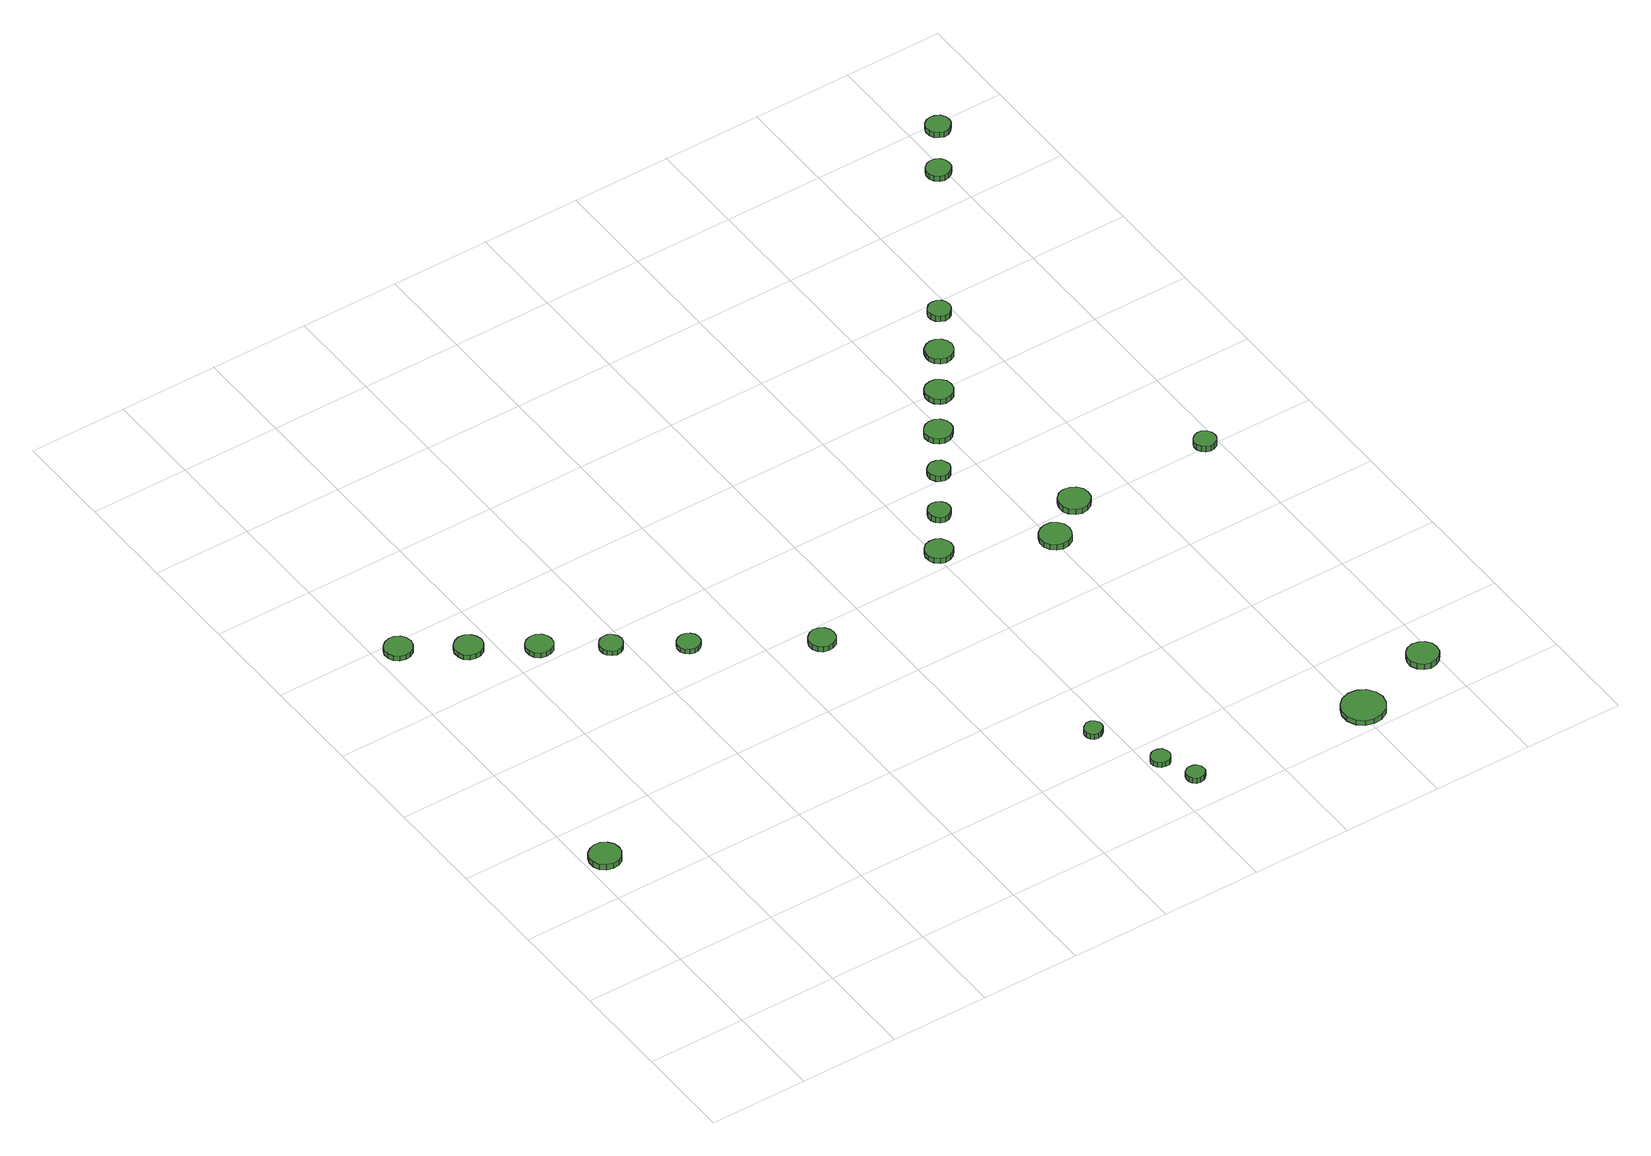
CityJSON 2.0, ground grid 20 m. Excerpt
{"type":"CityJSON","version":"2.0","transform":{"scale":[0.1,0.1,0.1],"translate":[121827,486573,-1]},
"CityObjects":{
"tree1":{"type":"SolitaryVegetationObject","attributes":{"function":"something"},"geometry":[{"type":"MultiSurface","lod":"1","boundaries":[[[0,1,2,3,4,5,6,7,8,9,10,11,12,13,14]],[[15,16,17,18,19,20,21,22,23,24,25,26,27,28,29]],[[0,29,28,1]],[[1,28,27,2]],[[2,27,26,3]],[[3,26,25,4]],[[4,25,24,5]],[[5,24,23,6]],[[6,23,22,7]],[[7,22,21,8]],[[8,21,20,9]],[[9,20,19,10]],[[10,19,18,11]],[[11,18,17,12]],[[12,17,16,13]],[[13,16,15,14]],[[14,15,29,0]]]}]},
"tree2":{"type":"SolitaryVegetationObject","attributes":{"function":"something"},"geometry":[{"type":"MultiSurface","lod":"1","boundaries":[[[30,31,32,33,34,35,36,37,38,39,40,41,42,43,44]],[[45,46,47,48,49,50,51,52,53,54,55,56,57,58,59]],[[30,59,58,31]],[[31,58,57,32]],[[32,57,56,33]],[[33,56,55,34]],[[34,55,54,35]],[[35,54,53,36]],[[36,53,52,37]],[[37,52,51,38]],[[38,51,50,39]],[[39,50,49,40]],[[40,49,48,41]],[[41,48,47,42]],[[42,47,46,43]],[[43,46,45,44]],[[44,45,59,30]]]}]},
"tree3":{"type":"SolitaryVegetationObject","attributes":{"function":"something"},"geometry":[{"type":"MultiSurface","lod":"1","boundaries":[[[60,61,62,63,64,65,66,67,68,69,70,71,72,73,74]],[[75,76,77,78,79,80,81,82,83,84,85,86,87,88,89]],[[60,89,88,61]],[[61,88,87,62]],[[62,87,86,63]],[[63,86,85,64]],[[64,85,84,65]],[[65,84,83,66]],[[66,83,82,67]],[[67,82,81,68]],[[68,81,80,69]],[[69,80,79,70]],[[70,79,78,71]],[[71,78,77,72]],[[72,77,76,73]],[[73,76,75,74]],[[74,75,89,60]]]}]},
"tree4":{"type":"SolitaryVegetationObject","attributes":{"function":"something"},"geometry":[{"type":"MultiSurface","lod":"1","boundaries":[[[90,91,92,93,94,95,96,97,98,99,100,101,102,103,104]],[[105,106,107,108,109,110,111,112,113,114,115,116,117,118,119]],[[90,119,118,91]],[[91,118,117,92]],[[92,117,116,93]],[[93,116,115,94]],[[94,115,114,95]],[[95,114,113,96]],[[96,113,112,97]],[[97,112,111,98]],[[98,111,110,99]],[[99,110,109,100]],[[100,109,108,101]],[[101,108,107,102]],[[102,107,106,103]],[[103,106,105,104]],[[104,105,119,90]]]}]},
"tree5":{"type":"SolitaryVegetationObject","attributes":{"function":"something"},"geometry":[{"type":"MultiSurface","lod":"1","boundaries":[[[120,121,122,123,124,125,126,127,128,129,130,131,132,133,134]],[[135,136,137,138,139,140,141,142,143,144,145,146,147,148,149]],[[120,149,148,121]],[[121,148,147,122]],[[122,147,146,123]],[[123,146,145,124]],[[124,145,144,125]],[[125,144,143,126]],[[126,143,142,127]],[[127,142,141,128]],[[128,141,140,129]],[[129,140,139,130]],[[130,139,138,131]],[[131,138,137,132]],[[132,137,136,133]],[[133,136,135,134]],[[134,135,149,120]]]}]},
"tree6":{"type":"SolitaryVegetationObject","attributes":{"function":"something"},"geometry":[{"type":"MultiSurface","lod":"1","boundaries":[[[150,151,152,153,154,155,156,157,158,159,160,161,162,163,164]],[[165,166,167,168,169,170,171,172,173,174,175,176,177,178,179]],[[150,179,178,151]],[[151,178,177,152]],[[152,177,176,153]],[[153,176,175,154]],[[154,175,174,155]],[[155,174,173,156]],[[156,173,172,157]],[[157,172,171,158]],[[158,171,170,159]],[[159,170,169,160]],[[160,169,168,161]],[[161,168,167,162]],[[162,167,166,163]],[[163,166,165,164]],[[164,165,179,150]]]}]},
"tree7":{"type":"SolitaryVegetationObject","attributes":{"function":"something"},"geometry":[{"type":"MultiSurface","lod":"1","boundaries":[[[180,181,182,183,184,185,186,187,188,189,190,191,192,193,194]],[[195,196,197,198,199,200,201,202,203,204,205,206,207,208,209]],[[180,209,208,181]],[[181,208,207,182]],[[182,207,206,183]],[[183,206,205,184]],[[184,205,204,185]],[[185,204,203,186]],[[186,203,202,187]],[[187,202,201,188]],[[188,201,200,189]],[[189,200,199,190]],[[190,199,198,191]],[[191,198,197,192]],[[192,197,196,193]],[[193,196,195,194]],[[194,195,209,180]]]}]},
"tree8":{"type":"SolitaryVegetationObject","attributes":{"function":"something"},"geometry":[{"type":"MultiSurface","lod":"1","boundaries":[[[210,211,212,213,214,215,216,217,218,219,220,221,222,223,224]],[[225,226,227,228,229,230,231,232,233,234,235,236,237,238,239]],[[210,239,238,211]],[[211,238,237,212]],[[212,237,236,213]],[[213,236,235,214]],[[214,235,234,215]],[[215,234,233,216]],[[216,233,232,217]],[[217,232,231,218]],[[218,231,230,219]],[[219,230,229,220]],[[220,229,228,221]],[[221,228,227,222]],[[222,227,226,223]],[[223,226,225,224]],[[224,225,239,210]]]}]},
"tree9":{"type":"SolitaryVegetationObject","attributes":{"function":"something"},"geometry":[{"type":"MultiSurface","lod":"1","boundaries":[[[240,241,242,243,244,245,246,247,248,249,250,251,252,253,254]],[[255,256,257,258,259,260,261,262,263,264,265,266,267,268,269]],[[240,269,268,241]],[[241,268,267,242]],[[242,267,266,243]],[[243,266,265,244]],[[244,265,264,245]],[[245,264,263,246]],[[246,263,262,247]],[[247,262,261,248]],[[248,261,260,249]],[[249,260,259,250]],[[250,259,258,251]],[[251,258,257,252]],[[252,257,256,253]],[[253,256,255,254]],[[254,255,269,240]]]}]},
"tree10":{"type":"SolitaryVegetationObject","attributes":{"function":"something"},"geometry":[{"type":"MultiSurface","lod":"1","boundaries":[[[270,271,272,273,274,275,276,277,278,279,280,281,282,283,284]],[[285,286,287,288,289,290,291,292,293,294,295,296,297,298,299]],[[270,299,298,271]],[[271,298,297,272]],[[272,297,296,273]],[[273,296,295,274]],[[274,295,294,275]],[[275,294,293,276]],[[276,293,292,277]],[[277,292,291,278]],[[278,291,290,279]],[[279,290,289,280]],[[280,289,288,281]],[[281,288,287,282]],[[282,287,286,283]],[[283,286,285,284]],[[284,285,299,270]]]}]},
"tree11":{"type":"SolitaryVegetationObject","attributes":{"function":"something"},"geometry":[{"type":"MultiSurface","lod":"1","boundaries":[[[300,301,302,303,304,305,306,307,308,309,310,311,312,313,314]],[[315,316,317,318,319,320,321,322,323,324,325,326,327,328,329]],[[300,329,328,301]],[[301,328,327,302]],[[302,327,326,303]],[[303,326,325,304]],[[304,325,324,305]],[[305,324,323,306]],[[306,323,322,307]],[[307,322,321,308]],[[308,321,320,309]],[[309,320,319,310]],[[310,319,318,311]],[[311,318,317,312]],[[312,317,316,313]],[[313,316,315,314]],[[314,315,329,300]]]}]},
"tree12":{"type":"SolitaryVegetationObject","attributes":{"function":"something"},"geometry":[{"type":"MultiSurface","lod":"1","boundaries":[[[330,331,332,333,334,335,336,337,338,339,340,341,342,343,344]],[[345,346,347,348,349,350,351,352,353,354,355,356,357,358,359]],[[330,359,358,331]],[[331,358,357,332]],[[332,357,356,333]],[[333,356,355,334]],[[334,355,354,335]],[[335,354,353,336]],[[336,353,352,337]],[[337,352,351,338]],[[338,351,350,339]],[[339,350,349,340]],[[340,349,348,341]],[[341,348,347,342]],[[342,347,346,343]],[[343,346,345,344]],[[344,345,359,330]]]}]},
"tree13":{"type":"SolitaryVegetationObject","attributes":{"function":"something"},"geometry":[{"type":"MultiSurface","lod":"1","boundaries":[[[360,361,362,363,364,365,366,367,368,369,370,371,372,373,374]],[[375,376,377,378,379,380,381,382,383,384,385,386,387,388,389]],[[360,389,388,361]],[[361,388,387,362]],[[362,387,386,363]],[[363,386,385,364]],[[364,385,384,365]],[[365,384,383,366]],[[366,383,382,367]],[[367,382,381,368]],[[368,381,380,369]],[[369,380,379,370]],[[370,379,378,371]],[[371,378,377,372]],[[372,377,376,373]],[[373,376,375,374]],[[374,375,389,360]]]}]},
"tree14":{"type":"SolitaryVegetationObject","attributes":{"function":"something"},"geometry":[{"type":"MultiSurface","lod":"1","boundaries":[[[390,391,392,393,394,395,396,397,398,399,400,401,402,403,404]],[[405,406,407,408,409,410,411,412,413,414,415,416,417,418,419]],[[390,419,418,391]],[[391,418,417,392]],[[392,417,416,393]],[[393,416,415,394]],[[394,415,414,395]],[[395,414,413,396]],[[396,413,412,397]],[[397,412,411,398]],[[398,411,410,399]],[[399,410,409,400]],[[400,409,408,401]],[[401,408,407,402]],[[402,407,406,403]],[[403,406,405,404]],[[404,405,419,390]]]}]},
"tree15":{"type":"SolitaryVegetationObject","attributes":{"function":"something"},"geometry":[{"type":"MultiSurface","lod":"1","boundaries":[[[420,421,422,423,424,425,426,427,428,429,430,431,432,433,434]],[[435,436,437,438,439,440,441,442,443,444,445,446,447,448,449]],[[420,449,448,421]],[[421,448,447,422]],[[422,447,446,423]],[[423,446,445,424]],[[424,445,444,425]],[[425,444,443,426]],[[426,443,442,427]],[[427,442,441,428]],[[428,441,440,429]],[[429,440,439,430]],[[430,439,438,431]],[[431,438,437,432]],[[432,437,436,433]],[[433,436,435,434]],[[434,435,449,420]]]}]},
"tree16":{"type":"SolitaryVegetationObject","attributes":{"function":"something"},"geometry":[{"type":"MultiSurface","lod":"1","boundaries":[[[450,451,452,453,454,455,456,457,458,459,460,461,462,463,464]],[[465,466,467,468,469,470,471,472,473,474,475,476,477,478,479]],[[450,479,478,451]],[[451,478,477,452]],[[452,477,476,453]],[[453,476,475,454]],[[454,475,474,455]],[[455,474,473,456]],[[456,473,472,457]],[[457,472,471,458]],[[458,471,470,459]],[[459,470,469,460]],[[460,469,468,461]],[[461,468,467,462]],[[462,467,466,463]],[[463,466,465,464]],[[464,465,479,450]]]}]},
"tree17":{"type":"SolitaryVegetationObject","attributes":{"function":"something"},"geometry":[{"type":"MultiSurface","lod":"1","boundaries":[[[480,481,482,483,484,485,486,487,488,489,490,491,492,493,494]],[[495,496,497,498,499,500,501,502,503,504,505,506,507,508,509]],[[480,509,508,481]],[[481,508,507,482]],[[482,507,506,483]],[[483,506,505,484]],[[484,505,504,485]],[[485,504,503,486]],[[486,503,502,487]],[[487,502,501,488]],[[488,501,500,489]],[[489,500,499,490]],[[490,499,498,491]],[[491,498,497,492]],[[492,497,496,493]],[[493,496,495,494]],[[494,495,509,480]]]}]},
"tree18":{"type":"SolitaryVegetationObject","attributes":{"function":"something"},"geometry":[{"type":"MultiSurface","lod":"1","boundaries":[[[510,511,512,513,514,515,516,517,518,519,520,521,522,523,524]],[[525,526,527,528,529,530,531,532,533,534,535,536,537,538,539]],[[510,539,538,511]],[[511,538,537,512]],[[512,537,536,513]],[[513,536,535,514]],[[514,535,534,515]],[[515,534,533,516]],[[516,533,532,517]],[[517,532,531,518]],[[518,531,530,519]],[[519,530,529,520]],[[520,529,528,521]],[[521,528,527,522]],[[522,527,526,523]],[[523,526,525,524]],[[524,525,539,510]]]}]},
"tree19":{"type":"SolitaryVegetationObject","attributes":{"function":"something"},"geometry":[{"type":"MultiSurface","lod":"1","boundaries":[[[540,541,542,543,544,545,546,547,548,549,550,551,552,553,554]],[[555,556,557,558,559,560,561,562,563,564,565,566,567,568,569]],[[540,569,568,541]],[[541,568,567,542]],[[542,567,566,543]],[[543,566,565,544]],[[544,565,564,545]],[[545,564,563,546]],[[546,563,562,547]],[[547,562,561,548]],[[548,561,560,549]],[[549,560,559,550]],[[550,559,558,551]],[[551,558,557,552]],[[552,557,556,553]],[[553,556,555,554]],[[554,555,569,540]]]}]},
"tree20":{"type":"SolitaryVegetationObject","attributes":{"function":"something"},"geometry":[{"type":"MultiSurface","lod":"1","boundaries":[[[570,571,572,573,574,575,576,577,578,579,580,581,582,583,584]],[[585,586,587,588,589,590,591,592,593,594,595,596,597,598,599]],[[570,599,598,571]],[[571,598,597,572]],[[572,597,596,573]],[[573,596,595,574]],[[574,595,594,575]],[[575,594,593,576]],[[576,593,592,577]],[[577,592,591,578]],[[578,591,590,579]],[[579,590,589,580]],[[580,589,588,581]],[[581,588,587,582]],[[582,587,586,583]],[[583,586,585,584]],[[584,585,599,570]]]}]},
"tree21":{"type":"SolitaryVegetationObject","attributes":{"function":"something"},"geometry":[{"type":"MultiSurface","lod":"1","boundaries":[[[600,601,602,603,604,605,606,607,608,609,610,611,612,613,614]],[[615,616,617,618,619,620,621,622,623,624,625,626,627,628,629]],[[600,629,628,601]],[[601,628,627,602]],[[602,627,626,603]],[[603,626,625,604]],[[604,625,624,605]],[[605,624,623,606]],[[606,623,622,607]],[[607,622,621,608]],[[608,621,620,609]],[[609,620,619,610]],[[610,619,618,611]],[[611,618,617,612]],[[612,617,616,613]],[[613,616,615,614]],[[614,615,629,600]]]}]},
"tree22":{"type":"SolitaryVegetationObject","attributes":{"function":"something"},"geometry":[{"type":"MultiSurface","lod":"1","boundaries":[[[630,631,632,633,634,635,636,637,638,639,640,641,642,643,644]],[[645,646,647,648,649,650,651,652,653,654,655,656,657,658,659]],[[630,659,658,631]],[[631,658,657,632]],[[632,657,656,633]],[[633,656,655,634]],[[634,655,654,635]],[[635,654,653,636]],[[636,653,652,637]],[[637,652,651,638]],[[638,651,650,639]],[[639,650,649,640]],[[640,649,648,641]],[[641,648,647,642]],[[642,647,646,643]],[[643,646,645,644]],[[644,645,659,630]]]}]},
"tree23":{"type":"SolitaryVegetationObject","attributes":{"function":"something"},"geometry":[{"type":"MultiSurface","lod":"1","boundaries":[[[660,661,662,663,664,665,666,667,668,669,670,671,672,673,674]],[[675,676,677,678,679,680,681,682,683,684,685,686,687,688,689]],[[660,689,688,661]],[[661,688,687,662]],[[662,687,686,663]],[[663,686,685,664]],[[664,685,684,665]],[[665,684,683,666]],[[666,683,682,667]],[[667,682,681,668]],[[668,681,680,669]],[[669,680,679,670]],[[670,679,678,671]],[[671,678,677,672]],[[672,677,676,673]],[[673,676,675,674]],[[674,675,689,660]]]}]},
"tree24":{"type":"SolitaryVegetationObject","attributes":{"function":"something"},"geometry":[{"type":"MultiSurface","lod":"1","boundaries":[[[690,691,692,693,694,695,696,697,698,699,700,701,702,703,704]],[[705,706,707,708,709,710,711,712,713,714,715,716,717,718,719]],[[690,719,718,691]],[[691,718,717,692]],[[692,717,716,693]],[[693,716,715,694]],[[694,715,714,695]],[[695,714,713,696]],[[696,713,712,697]],[[697,712,711,698]],[[698,711,710,699]],[[699,710,709,700]],[[700,709,708,701]],[[701,708,707,702]],[[702,707,706,703]],[[703,706,705,704]],[[704,705,719,690]]]}]}
},
"vertices":[
[65,492,28],[63,505,28],[55,515,28],[44,522,28],[31,523,28],[19,519,28],[9,511,28],[4,499,28],[4,486,28],[9,474,28],[19,466,28],[31,462,28],[44,463,28],[55,469,28],[63,480,28],[63,480,15],[55,469,15],[44,463,15],[31,462,15],[19,466,15],[9,474,15],[4,486,15],[4,499,15],[9,511,15],[19,519,15],[31,523,15],[44,522,15],[55,515,15],[63,505,15],[65,492,15],
[72,1175,19],[70,1187,19],[63,1196,19],[53,1202,19],[42,1203,19],[31,1199,19],[22,1192,19],[17,1181,19],[17,1170,19],[22,1159,19],[31,1151,19],[42,1148,19],[53,1149,19],[63,1155,19],[70,1164,19],[70,1164,8],[63,1155,8],[53,1149,8],[42,1148,8],[31,1151,8],[22,1159,8],[17,1170,8],[17,1181,8],[22,1192,8],[31,1199,8],[42,1203,8],[53,1202,8],[63,1196,8],[70,1187,8],[72,1175,8],
[181,1106,19],[178,1117,19],[171,1127,19],[161,1133,19],[149,1134,19],[138,1130,19],[129,1122,19],[125,1112,19],[125,1100,19],[129,1089,19],[138,1081,19],[149,1078,19],[161,1079,19],[171,1085,19],[178,1094,19],[178,1094,8],[171,1085,8],[161,1079,8],[149,1078,8],[138,1081,8],[129,1089,8],[125,1100,8],[125,1112,8],[129,1122,8],[138,1130,8],[149,1134,8],[161,1133,8],[171,1127,8],[178,1117,8],[181,1106,8],
[287,1036,19],[285,1047,19],[279,1056,19],[269,1061,19],[258,1062,19],[248,1059,19],[239,1052,19],[235,1042,19],[235,1031,19],[239,1020,19],[248,1013,19],[258,1010,19],[269,1011,19],[279,1016,19],[285,1025,19],[285,1025,8],[279,1016,8],[269,1011,8],[258,1010,8],[248,1013,8],[239,1020,8],[235,1031,8],[235,1042,8],[239,1052,8],[248,1059,8],[258,1062,8],[269,1061,8],[279,1056,8],[285,1047,8],[287,1036,8],
[393,964,19],[391,973,19],[385,981,19],[377,986,19],[368,987,19],[359,984,19],[352,978,19],[348,969,19],[348,959,19],[352,951,19],[359,944,19],[368,941,19],[377,942,19],[385,947,19],[391,955,19],[391,955,8],[385,947,8],[377,942,8],[368,941,8],[359,944,8],[352,951,8],[348,959,8],[348,969,8],[352,978,8],[359,984,8],[368,987,8],[377,986,8],[385,981,8],[391,973,8],[393,964,8],
[512,888,19],[510,897,19],[504,904,19],[496,909,19],[487,910,19],[478,907,19],[471,901,19],[467,892,19],[467,883,19],[471,874,19],[478,868,19],[487,865,19],[496,866,19],[504,871,19],[510,878,19],[510,878,8],[504,871,8],[496,866,8],[487,865,8],[478,868,8],[471,874,8],[467,883,8],[467,892,8],[471,901,8],[478,907,8],[487,910,8],[496,909,8],[504,904,8],[510,897,8],[512,888,8],
[718,753,26],[716,763,26],[710,772,26],[700,778,26],[689,779,26],[679,775,26],[671,768,26],[666,758,26],[666,747,26],[671,737,26],[679,730,26],[689,727,26],[700,728,26],[710,733,26],[716,742,26],[716,742,14],[710,733,14],[700,728,14],[689,727,14],[679,730,14],[671,737,14],[666,747,14],[666,758,14],[671,768,14],[679,775,14],[689,779,14],[700,778,14],[710,772,14],[716,763,14],[718,753,14],
[977,267,32],[976,274,32],[971,280,32],[965,284,32],[957,285,32],[950,282,32],[945,277,32],[942,271,32],[942,263,32],[945,256,32],[950,251,32],[957,249,32],[965,250,32],[971,254,32],[976,260,32],[976,260,19],[971,254,19],[965,250,19],[957,249,19],[950,251,19],[945,256,19],[942,263,19],[942,271,19],[945,277,19],[950,282,19],[957,285,19],[965,284,19],[971,280,19],[976,274,19],[977,267,19],
[1038,137,29],[1036,145,29],[1032,152,29],[1025,155,29],[1017,156,29],[1010,154,29],[1004,149,29],[1000,141,29],[1000,134,29],[1004,126,29],[1010,121,29],[1017,119,29],[1025,119,29],[1032,123,29],[1036,130,29],[1036,130,17],[1032,123,17],[1025,119,17],[1017,119,17],[1010,121,17],[1004,126,17],[1000,134,17],[1000,141,17],[1004,149,17],[1010,154,17],[1017,156,17],[1025,155,17],[1032,152,17],[1036,145,17],[1038,137,17],
[1065,65,30],[1064,72,30],[1059,79,30],[1053,82,30],[1045,83,30],[1038,81,30],[1032,76,30],[1029,69,30],[1029,61,30],[1032,54,30],[1038,49,30],[1045,47,30],[1053,48,30],[1059,51,30],[1064,58,30],[1064,58,18],[1059,51,18],[1053,48,18],[1045,47,18],[1038,49,18],[1032,54,18],[1029,61,18],[1029,69,18],[1032,76,18],[1038,81,18],[1045,83,18],[1053,82,18],[1059,79,18],[1064,72,18],[1065,65,18],
[1028,827,29],[1026,838,29],[1019,848,29],[1010,853,29],[998,854,29],[988,851,29],[979,843,29],[975,833,29],[975,822,29],[979,812,29],[988,804,29],[998,801,29],[1010,802,29],[1019,807,29],[1026,816,29],[1026,816,17],[1019,807,17],[1010,802,17],[998,801,17],[988,804,17],[979,812,17],[975,822,17],[975,833,17],[979,843,17],[988,851,17],[998,854,17],[1010,853,17],[1019,848,17],[1026,838,17],[1028,827,17],
[1084,916,27],[1083,925,27],[1077,932,27],[1069,937,27],[1060,938,27],[1051,935,27],[1045,929,27],[1041,921,27],[1041,911,27],[1045,903,27],[1051,897,27],[1060,894,27],[1069,895,27],[1077,900,27],[1083,907,27],[1083,907,14],[1077,900,14],[1069,895,14],[1060,894,14],[1051,897,14],[1045,903,14],[1041,911,14],[1041,921,14],[1045,929,14],[1051,935,14],[1060,938,14],[1069,937,14],[1077,932,14],[1083,925,14],[1084,916,14],
[1448,47,23],[1444,64,23],[1434,79,23],[1418,87,23],[1401,89,23],[1384,84,23],[1371,72,23],[1364,56,23],[1364,38,23],[1371,22,23],[1384,10,23],[1401,5,23],[1418,7,23],[1434,15,23],[1444,30,23],[1444,30,11],[1434,15,11],[1418,7,11],[1401,5,11],[1384,10,11],[1371,22,11],[1364,38,11],[1364,56,11],[1371,72,11],[1384,84,11],[1401,89,11],[1418,87,11],[1434,79,11],[1444,64,11],[1448,47,11],
[1229,739,31],[1226,752,31],[1219,762,31],[1208,769,31],[1195,770,31],[1183,766,31],[1173,758,31],[1168,746,31],[1168,733,31],[1173,721,31],[1183,713,31],[1195,709,31],[1208,710,31],[1219,716,31],[1226,727,31],[1226,727,18],[1219,716,18],[1208,710,18],[1195,709,18],[1183,713,18],[1173,721,18],[1168,733,18],[1168,746,18],[1173,758,18],[1183,766,18],[1195,770,18],[1208,769,18],[1219,762,18],[1226,752,18],[1229,739,18],
[1149,1011,24],[1147,1020,24],[1142,1028,24],[1134,1032,24],[1125,1033,24],[1116,1030,24],[1109,1024,24],[1105,1016,24],[1105,1007,24],[1109,998,24],[1116,992,24],[1125,989,24],[1134,990,24],[1142,995,24],[1147,1002,24],[1147,1002,11],[1142,995,11],[1134,990,11],[1125,989,11],[1116,992,11],[1109,998,11],[1105,1007,11],[1105,1016,11],[1109,1024,11],[1116,1030,11],[1125,1033,11],[1134,1032,11],[1142,1028,11],[1147,1020,11],[1149,1011,11],
[1214,1101,22],[1212,1112,22],[1205,1121,22],[1195,1127,22],[1184,1128,22],[1173,1124,22],[1165,1117,22],[1160,1107,22],[1160,1095,22],[1165,1085,22],[1173,1078,22],[1184,1074,22],[1195,1075,22],[1205,1081,22],[1212,1090,22],[1212,1090,10],[1205,1081,10],[1195,1075,10],[1184,1074,10],[1173,1078,10],[1165,1085,10],[1160,1095,10],[1160,1107,10],[1165,1117,10],[1173,1124,10],[1184,1128,10],[1195,1127,10],[1205,1121,10],[1212,1112,10],[1214,1101,10],
[1311,799,31],[1309,811,31],[1301,822,31],[1290,828,31],[1277,830,31],[1265,826,31],[1255,817,31],[1250,805,31],[1250,792,31],[1255,781,31],[1265,772,31],[1277,768,31],[1290,769,31],[1301,776,31],[1309,786,31],[1309,786,19],[1301,776,19],[1290,769,19],[1277,768,19],[1265,772,19],[1255,781,19],[1250,792,19],[1250,805,19],[1255,817,19],[1265,826,19],[1277,830,19],[1290,828,19],[1301,822,19],[1309,811,19],[1311,799,19],
[1277,1191,20],[1275,1202,20],[1268,1211,20],[1258,1217,20],[1247,1218,20],[1236,1215,20],[1227,1207,20],[1223,1196,20],[1223,1185,20],[1227,1175,20],[1236,1167,20],[1247,1163,20],[1258,1165,20],[1268,1170,20],[1275,1180,20],[1275,1180,8],[1268,1170,8],[1258,1165,8],[1247,1163,8],[1236,1167,8],[1227,1175,8],[1223,1185,8],[1223,1196,8],[1227,1207,8],[1236,1215,8],[1247,1218,8],[1258,1217,8],[1268,1211,8],[1275,1202,8],[1277,1191,8],
[1608,107,18],[1606,120,18],[1598,130,18],[1587,136,18],[1574,138,18],[1562,134,18],[1552,125,18],[1547,113,18],[1547,101,18],[1552,89,18],[1562,80,18],[1574,76,18],[1587,78,18],[1598,84,18],[1606,94,18],[1606,94,5],[1598,84,5],[1587,78,5],[1574,76,5],[1562,80,5],[1552,89,5],[1547,101,5],[1547,113,5],[1552,125,5],[1562,134,5],[1574,138,5],[1587,136,5],[1598,130,5],[1606,120,5],[1608,107,5],
[1339,1280,20],[1336,1292,20],[1330,1301,20],[1320,1306,20],[1309,1308,20],[1298,1304,20],[1289,1297,20],[1285,1286,20],[1285,1275,20],[1289,1264,20],[1298,1257,20],[1309,1253,20],[1320,1254,20],[1330,1260,20],[1336,1269,20],[1336,1269,8],[1330,1260,8],[1320,1254,8],[1309,1253,8],[1298,1257,8],[1289,1264,8],[1285,1275,8],[1285,1286,8],[1289,1297,8],[1298,1304,8],[1309,1308,8],[1320,1306,8],[1330,1301,8],[1336,1292,8],[1339,1280,8],
[1396,1371,20],[1394,1380,20],[1389,1388,20],[1381,1392,20],[1372,1393,20],[1363,1391,20],[1356,1384,20],[1352,1376,20],[1352,1367,20],[1356,1358,20],[1363,1352,20],[1372,1349,20],[1381,1350,20],[1389,1355,20],[1394,1362,20],[1394,1362,7],[1389,1355,7],[1381,1350,7],[1372,1349,7],[1363,1352,7],[1356,1358,7],[1352,1367,7],[1352,1376,7],[1356,1384,7],[1363,1391,7],[1372,1393,7],[1381,1392,7],[1389,1388,7],[1394,1380,7],[1396,1371,7],
[1593,801,26],[1591,810,26],[1586,817,26],[1578,822,26],[1569,823,26],[1560,820,26],[1554,814,26],[1550,806,26],[1550,797,26],[1554,789,26],[1560,783,26],[1569,780,26],[1578,781,26],[1586,785,26],[1591,793,26],[1591,793,13],[1586,785,13],[1578,781,13],[1569,780,13],[1560,783,13],[1554,789,13],[1550,797,13],[1550,806,13],[1554,814,13],[1560,820,13],[1569,823,13],[1578,822,13],[1586,817,13],[1591,810,13],[1593,801,13],
[1612,1687,19],[1610,1697,19],[1604,1705,19],[1595,1710,19],[1585,1711,19],[1576,1708,19],[1568,1701,19],[1564,1692,19],[1564,1682,19],[1568,1673,19],[1576,1666,19],[1585,1663,19],[1595,1664,19],[1604,1669,19],[1610,1677,19],[1610,1677,7],[1604,1669,7],[1595,1664,7],[1585,1663,7],[1576,1666,7],[1568,1673,7],[1564,1682,7],[1564,1692,7],[1568,1701,7],[1576,1708,7],[1585,1711,7],[1595,1710,7],[1604,1705,7],[1610,1697,7],[1612,1687,7],
[1678,1784,19],[1676,1794,19],[1670,1802,19],[1661,1807,19],[1651,1808,19],[1642,1805,19],[1634,1799,19],[1630,1789,19],[1630,1779,19],[1634,1770,19],[1642,1764,19],[1651,1760,19],[1661,1761,19],[1670,1767,19],[1676,1775,19],[1676,1775,7],[1670,1767,7],[1661,1761,7],[1651,1760,7],[1642,1764,7],[1634,1770,7],[1630,1779,7],[1630,1789,7],[1634,1799,7],[1642,1805,7],[1651,1808,7],[1661,1807,7],[1670,1802,7],[1676,1794,7],[1678,1784,7]
]}
